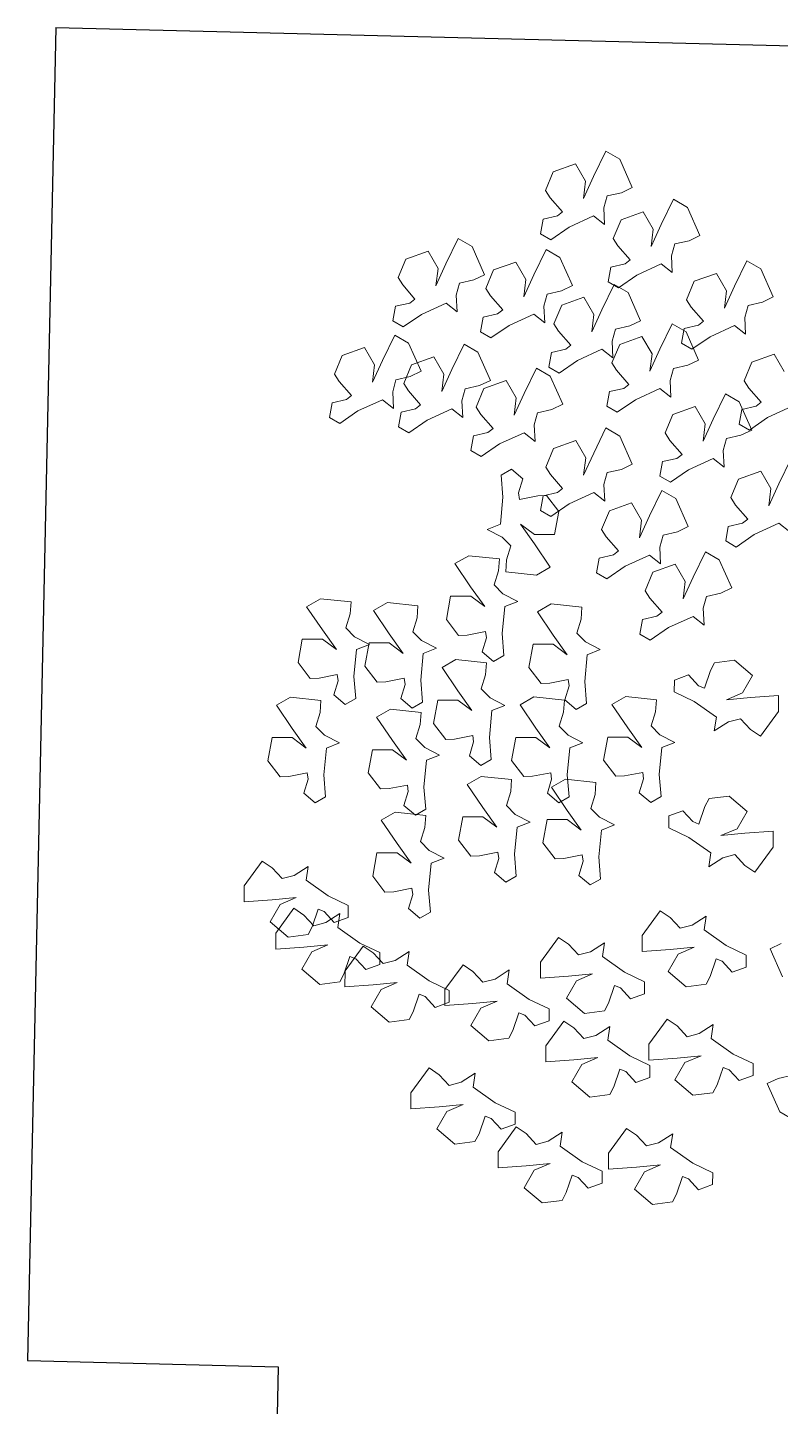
# Model space of a CAD drawing. Header units: millimetres. Extents: x -103 to 473, y 183 to 365.
# Drawn here: x -44.08 to -37.71, y 262.44 to 274.11 of the extents above; entities that cross this region are included whole.
import ezdxf

# ---------------------------------------------------------------- set-up
doc = ezdxf.new("R2010")
doc.units = ezdxf.units.MM
doc.header["$LTSCALE"] = 0.1
doc.layers.add('Exterior', color=6, linetype='Continuous', lineweight=5)
doc.layers.add('Redibujo iglesia', color=1, linetype='Continuous', lineweight=30)

# ---------------------------------------------------------------- blocks, each defined once
blk = doc.blocks.new('Arbol')
at = {"color": 0, "linetype": 'ByBlock'}
for p, q in [((-0.2896, 2.6278), (-0.3361, 2.5665)), ((-0.1883, 2.5385), (-0.2896, 2.6278)), ((-0.1323, 2.6284), (-0.1446, 2.5329)), ((-0.0192, 2.6345), (-0.1323, 2.6284)), ((0.0496, 2.5665), (-0.0192, 2.6345)), ((-0.3361, 2.5665), (-0.3391, 2.419)), ((-0.1032, 2.4598), (-0.1883, 2.5385)), ((-0.1446, 2.5329), (-0.1032, 2.4598)), ((0.0144, 2.4404), (0.0427, 2.5252)), ((0.0427, 2.5252), (0.0496, 2.5665)), ((0.6824, 2.5156), (0.6701, 2.4201)), ((0.7955, 2.5217), (0.6824, 2.5156)), ((0.8644, 2.4537), (0.7955, 2.5217)), ((0.4786, 2.4537), (0.4756, 2.3062)), ((0.5251, 2.515), (0.4786, 2.4537)), ((0.6265, 2.4257), (0.5251, 2.515)), ((0.8574, 2.4124), (0.8644, 2.4537)), ((-0.3391, 2.419), (-0.2815, 2.4158)), ((-0.2815, 2.4158), (-0.2121, 2.4278)), ((-0.2121, 2.4278), (-0.1754, 2.3809)), ((0.0443, 2.4321), (0.0144, 2.4404)), ((0.1138, 2.4441), (0.0443, 2.4321)), ((0.1527, 2.3841), (0.1138, 2.4441)), ((0.118, 2.3383), (0.1527, 2.3841)), ((0.7116, 2.347), (0.6265, 2.4257)), ((0.6701, 2.4201), (0.7116, 2.347)), ((0.8291, 2.3276), (0.8574, 2.4124)), ((-0.1754, 2.3809), (-0.1479, 2.3054)), ((-0.1479, 2.3054), (-0.1155, 2.3643)), ((-0.1155, 2.3643), (0.0141, 2.3601)), ((0.0141, 2.3601), (0.118, 2.3383)), ((0.8591, 2.3193), (0.8291, 2.3276)), ((0.9285, 2.3313), (0.8591, 2.3193)), ((0.9674, 2.2713), (0.9285, 2.3313)), ((-0.5002, 2.2897), (-0.5466, 2.2284)), ((-0.3988, 2.2004), (-0.5002, 2.2897)), ((-0.3429, 2.2903), (-0.3552, 2.1948)), ((-0.2298, 2.2964), (-0.3429, 2.2903)), ((-0.1609, 2.2284), (-0.2298, 2.2964)), ((0.1571, 2.3039), (0.1106, 2.2426)), ((0.2585, 2.2146), (0.1571, 2.3039)), ((0.3144, 2.3045), (0.3021, 2.209)), ((0.4275, 2.3106), (0.3144, 2.3045)), ((0.4964, 2.2426), (0.4275, 2.3106)), ((0.4756, 2.3062), (0.5333, 2.303)), ((0.5333, 2.303), (0.6027, 2.315)), ((0.6027, 2.315), (0.6393, 2.2681)), ((0.6393, 2.2681), (0.6668, 2.1927)), ((0.6668, 2.1927), (0.6993, 2.2515)), ((0.6993, 2.2515), (0.8289, 2.2473)), ((0.9327, 2.2255), (0.9674, 2.2713)), ((-0.5466, 2.2284), (-0.5497, 2.0809)), ((-0.3137, 2.1218), (-0.3988, 2.2004)), ((-0.3552, 2.1948), (-0.3137, 2.1218)), ((-0.1962, 2.1023), (-0.1679, 2.1871)), ((-0.1679, 2.1871), (-0.1609, 2.2284)), ((0.1106, 2.2426), (0.1076, 2.0952)), ((0.3436, 2.136), (0.2585, 2.2146)), ((0.3021, 2.209), (0.3436, 2.136)), ((0.4611, 2.1165), (0.4894, 2.2013)), ((0.4894, 2.2013), (0.4964, 2.2426)), ((0.8289, 2.2473), (0.9327, 2.2255)), ((0.9851, 2.2054), (0.9387, 2.144)), ((1.0865, 2.1161), (0.9851, 2.2054)), ((1.1425, 2.2059), (1.1301, 2.1104)), ((1.2556, 2.212), (1.1425, 2.2059)), ((1.3244, 2.144), (1.2556, 2.212)), ((0.5605, 2.1202), (0.4911, 2.1082)), ((0.5994, 2.0602), (0.5605, 2.1202)), ((0.9387, 2.144), (0.9356, 1.9966)), ((1.3174, 2.1027), (1.3244, 2.144)), ((-0.5497, 2.0809), (-0.492, 2.0777)), ((-0.492, 2.0777), (-0.4226, 2.0898)), ((-0.4226, 2.0898), (-0.386, 2.0428)), ((-0.1662, 2.094), (-0.1962, 2.1023)), ((-0.0968, 2.106), (-0.1662, 2.094)), ((-0.0579, 2.046), (-0.0968, 2.106)), ((0.1076, 2.0952), (0.1652, 2.092)), ((0.1652, 2.092), (0.2347, 2.104)), ((0.2347, 2.104), (0.2713, 2.057)), ((0.2713, 2.057), (0.2988, 1.9816)), ((0.4911, 2.1082), (0.4611, 2.1165)), ((0.5647, 2.0144), (0.5994, 2.0602)), ((1.1716, 2.0374), (1.0865, 2.1161)), ((1.1301, 2.1104), (1.1716, 2.0374)), ((1.2891, 2.0179), (1.3174, 2.1027)), ((-0.386, 2.0428), (-0.3585, 1.9674)), ((-0.3585, 1.9674), (-0.326, 2.0263)), ((-0.326, 2.0263), (-0.1964, 2.0221)), ((-0.1964, 2.0221), (-0.0926, 2.0002)), ((-0.0794, 2.0221), (-0.1259, 1.9608)), ((-0.0926, 2.0002), (-0.0579, 2.046)), ((0.022, 1.9328), (-0.0794, 2.0221)), ((0.0779, 2.0227), (0.0656, 1.9272)), ((0.191, 2.0288), (0.0779, 2.0227)), ((0.2599, 1.9608), (0.191, 2.0288)), ((0.2988, 1.9816), (0.3313, 2.0405)), ((0.3313, 2.0405), (0.4609, 2.0363)), ((0.4609, 2.0363), (0.5647, 2.0144)), ((0.6959, 2.0363), (0.6494, 1.975)), ((0.7972, 1.947), (0.6959, 2.0363)), ((0.8532, 2.0369), (0.8409, 1.9414)), ((0.9663, 2.043), (0.8532, 2.0369)), ((0.9356, 1.9966), (0.9933, 1.9934)), ((1.0351, 1.975), (0.9663, 2.043)), ((0.9933, 1.9934), (1.0627, 2.0054)), ((1.0627, 2.0054), (1.0993, 1.9585)), ((1.3191, 2.0097), (1.2891, 2.0179)), ((1.3885, 2.0217), (1.3191, 2.0097)), ((1.4275, 1.9617), (1.3885, 2.0217)), ((-0.1259, 1.9608), (-0.1289, 1.8133)), ((0.1071, 1.8542), (0.022, 1.9328)), ((0.0656, 1.9272), (0.1071, 1.8542)), ((0.2529, 1.9195), (0.2599, 1.9608)), ((0.6494, 1.975), (0.6464, 1.8276)), ((0.8823, 1.8684), (0.7972, 1.947)), ((0.8409, 1.9414), (0.8823, 1.8684)), ((0.9999, 1.8489), (1.0282, 1.9337)), ((1.0282, 1.9337), (1.0351, 1.975)), ((1.0993, 1.9585), (1.1268, 1.883)), ((1.1268, 1.883), (1.1593, 1.9419)), ((1.1593, 1.9419), (1.2889, 1.9377)), ((1.2889, 1.9377), (1.3927, 1.9159)), ((1.3927, 1.9159), (1.4275, 1.9617)), ((-0.7104, 1.8815), (-0.7569, 1.8202)), ((-0.6091, 1.7922), (-0.7104, 1.8815)), ((-0.5531, 1.8821), (-0.5654, 1.7866)), ((-0.44, 1.8882), (-0.5531, 1.8821)), ((-0.3712, 1.8202), (-0.44, 1.8882)), ((0.2246, 1.8347), (0.2529, 1.9195)), ((-0.7569, 1.8202), (-0.7599, 1.6727)), ((-0.5239, 1.7136), (-0.6091, 1.7922)), ((-0.3781, 1.7789), (-0.3712, 1.8202)), ((-0.1289, 1.8133), (-0.0713, 1.8101)), ((-0.0713, 1.8101), (-0.0018, 1.8221)), ((-0.0018, 1.8221), (0.0348, 1.7752)), ((0.2546, 1.8264), (0.2246, 1.8347)), ((0.324, 1.8384), (0.2546, 1.8264)), ((0.3629, 1.7784), (0.324, 1.8384)), ((0.4198, 1.7968), (0.3734, 1.7355)), ((0.5212, 1.7075), (0.4198, 1.7968)), ((0.5772, 1.7974), (0.5648, 1.7019)), ((0.6903, 1.8035), (0.5772, 1.7974)), ((0.6464, 1.8276), (0.704, 1.8244)), ((0.7591, 1.7355), (0.6903, 1.8035)), ((0.704, 1.8244), (0.7734, 1.8364)), ((0.7734, 1.8364), (0.8101, 1.7894)), ((0.8101, 1.7894), (0.8376, 1.714)), ((1.0298, 1.8406), (0.9999, 1.8489)), ((1.0993, 1.8526), (1.0298, 1.8406)), ((1.1382, 1.7926), (1.0993, 1.8526)), ((1.1035, 1.7468), (1.1382, 1.7926)), ((-0.5654, 1.7866), (-0.5239, 1.7136)), ((-0.4064, 1.6941), (-0.3781, 1.7789)), ((-0.2634, 1.7406), (-0.3099, 1.6793)), ((-0.162, 1.6513), (-0.2634, 1.7406)), ((-0.1061, 1.7412), (-0.1184, 1.6457)), ((0.007, 1.7473), (-0.1061, 1.7412)), ((0.0759, 1.6793), (0.007, 1.7473)), ((0.0348, 1.7752), (0.0623, 1.6998)), ((0.0623, 1.6998), (0.0948, 1.7587)), ((0.0948, 1.7587), (0.2244, 1.7545)), ((0.2244, 1.7545), (0.3282, 1.7326)), ((0.3282, 1.7326), (0.3629, 1.7784)), ((0.3734, 1.7355), (0.3704, 1.5881)), ((0.7521, 1.6942), (0.7591, 1.7355)), ((0.8376, 1.714), (0.87, 1.7729)), ((0.87, 1.7729), (0.9996, 1.7687)), ((0.9996, 1.7687), (1.1035, 1.7468)), ((-0.7599, 1.6727), (-0.7023, 1.6695)), ((-0.7023, 1.6695), (-0.6329, 1.6815)), ((-0.6329, 1.6815), (-0.5962, 1.6346)), ((-0.3765, 1.6858), (-0.4064, 1.6941)), ((-0.307, 1.6978), (-0.3765, 1.6858)), ((-0.3099, 1.6793), (-0.3129, 1.5318)), ((-0.2681, 1.6378), (-0.307, 1.6978)), ((0.0689, 1.638), (0.0759, 1.6793)), ((0.6063, 1.6289), (0.5212, 1.7075)), ((0.5648, 1.7019), (0.6063, 1.6289)), ((0.7239, 1.6094), (0.7521, 1.6942)), ((-0.5962, 1.6346), (-0.5687, 1.5592)), ((-0.5687, 1.5592), (-0.5363, 1.6181)), ((-0.5363, 1.6181), (-0.4067, 1.6139)), ((-0.4067, 1.6139), (-0.3028, 1.592)), ((-0.3028, 1.592), (-0.2681, 1.6378)), ((-0.0769, 1.5727), (-0.162, 1.6513)), ((-0.1184, 1.6457), (-0.0769, 1.5727)), ((0.0406, 1.5532), (0.0689, 1.638)), ((0.428, 1.5849), (0.4974, 1.5969)), ((0.4974, 1.5969), (0.5341, 1.5499)), ((0.7538, 1.6011), (0.7239, 1.6094)), ((0.8233, 1.6132), (0.7538, 1.6011)), ((0.8622, 1.5532), (0.8233, 1.6132)), ((-0.3129, 1.5318), (-0.2553, 1.5286)), ((-0.2553, 1.5286), (-0.1858, 1.5406)), ((-0.1858, 1.5406), (-0.1492, 1.4937)), ((0.0706, 1.5449), (0.0406, 1.5532)), ((0.14, 1.5569), (0.0706, 1.5449)), ((0.1789, 1.4969), (0.14, 1.5569)), ((0.3704, 1.5881), (0.428, 1.5849)), ((0.5341, 1.5499), (0.5615, 1.4745)), ((0.5615, 1.4745), (0.594, 1.5334)), ((0.594, 1.5334), (0.7236, 1.5292)), ((0.7236, 1.5292), (0.8274, 1.5073)), ((0.8274, 1.5073), (0.8622, 1.5532)), ((-0.1492, 1.4937), (-0.1217, 1.4183)), ((-0.1217, 1.4183), (-0.0892, 1.4772)), ((-0.0892, 1.4772), (0.0404, 1.4729)), ((0.0404, 1.4729), (0.1442, 1.4511)), ((0.1442, 1.4511), (0.1789, 1.4969)), ((-0.6581, 1.4173), (-0.6704, 1.3218)), ((-0.545, 1.4234), (-0.6581, 1.4173)), ((-0.4761, 1.3554), (-0.545, 1.4234)), ((0.2229, 1.4025), (0.1764, 1.3412)), ((0.3242, 1.3132), (0.2229, 1.4025)), ((0.3802, 1.4031), (0.3679, 1.3076)), ((0.4933, 1.4092), (0.3802, 1.4031)), ((0.5621, 1.3412), (0.4933, 1.4092)), ((0.7175, 1.3945), (0.685, 1.3308)), ((0.7746, 1.3874), (0.7175, 1.3945)), ((-0.4831, 1.3141), (-0.4761, 1.3554)), ((-0.3687, 1.3321), (-0.4151, 1.2708)), ((-0.2673, 1.2428), (-0.3687, 1.3321)), ((-0.2113, 1.3327), (-0.2237, 1.2372)), ((-0.0982, 1.3388), (-0.2113, 1.3327)), ((-0.0294, 1.2708), (-0.0982, 1.3388)), ((0.1764, 1.3412), (0.1734, 1.1938)), ((0.5552, 1.2999), (0.5621, 1.3412)), ((0.685, 1.3308), (0.7301, 1.2767)), ((0.8076, 1.2865), (0.7746, 1.3874)), ((-0.5114, 1.2293), (-0.4831, 1.3141)), ((-0.4151, 1.2708), (-0.4182, 1.1233)), ((-0.0364, 1.2295), (-0.0294, 1.2708)), ((0.4094, 1.2346), (0.3242, 1.3132)), ((0.3679, 1.3076), (0.4094, 1.2346)), ((0.5269, 1.2151), (0.5552, 1.2999)), ((0.7301, 1.2767), (0.738, 1.2466)), ((0.8687, 1.1722), (0.8076, 1.2865)), ((-0.4814, 1.2211), (-0.5114, 1.2293)), ((-0.412, 1.2331), (-0.4814, 1.2211)), ((-0.3731, 1.1731), (-0.412, 1.2331)), ((-0.1822, 1.1641), (-0.2673, 1.2428)), ((-0.2237, 1.2372), (-0.1822, 1.1641)), ((-0.0647, 1.1447), (-0.0364, 1.2295)), ((0.1734, 1.1938), (0.231, 1.1906)), ((0.231, 1.1906), (0.3004, 1.2026)), ((0.3004, 1.2026), (0.3371, 1.1556)), ((0.5568, 1.2068), (0.5269, 1.2151)), ((0.6263, 1.2188), (0.5568, 1.2068)), ((0.6111, 1.2141), (0.5867, 1.1205)), ((0.6504, 1.2287), (0.6111, 1.2141)), ((0.6652, 1.1588), (0.6263, 1.2188)), ((0.738, 1.2466), (0.6504, 1.2287)), ((-0.6413, 1.1533), (-0.5116, 1.1491)), ((-0.5116, 1.1491), (-0.4078, 1.1272)), ((-0.4078, 1.1272), (-0.3731, 1.1731)), ((-0.3605, 1.1201), (-0.2911, 1.1321)), ((-0.2911, 1.1321), (-0.2544, 1.0852)), ((-0.0347, 1.1364), (-0.0647, 1.1447)), ((0.0347, 1.1484), (-0.0347, 1.1364)), ((0.0737, 1.0884), (0.0347, 1.1484)), ((0.3371, 1.1556), (0.3646, 1.0802)), ((0.3646, 1.0802), (0.397, 1.1391)), ((0.397, 1.1391), (0.5266, 1.1349)), ((0.5266, 1.1349), (0.6305, 1.113)), ((0.6305, 1.113), (0.6652, 1.1588)), ((0.7374, 1.0627), (0.7799, 1.1351)), ((0.7799, 1.1351), (0.7543, 1.0221)), ((0.936, 1.1735), (0.8687, 1.1722)), ((0.8844, 1.112), (0.936, 1.1735)), ((1.8029, 1.1758), (1.6737, 1.1047)), ((1.8793, 1.1662), (1.8029, 1.1758)), ((1.8526, 1.0338), (1.8793, 1.1662)), ((-0.4182, 1.1233), (-0.3605, 1.1201)), ((-0.2544, 1.0852), (-0.227, 1.0097)), ((-0.227, 1.0097), (-0.1945, 1.0686)), ((-0.1945, 1.0686), (-0.0649, 1.0644)), ((-0.0649, 1.0644), (0.0389, 1.0426)), ((0.0389, 1.0426), (0.0737, 1.0884)), ((0.5867, 1.1205), (0.6485, 1.0256)), ((0.6485, 1.0256), (0.7374, 1.0627)), ((0.862, 1.0568), (0.8844, 1.112)), ((1.0669, 1.0914), (0.9377, 1.0203)), ((1.1432, 1.0819), (1.0669, 1.0914)), ((1.1166, 0.9494), (1.1432, 1.0819)), ((1.6737, 1.1047), (1.6998, 1.0532)), ((0.0913, 1.0224), (0.0449, 0.9611)), ((0.1927, 0.9331), (0.0913, 1.0224)), ((0.2487, 1.023), (0.2364, 0.9275)), ((0.3618, 1.0291), (0.2487, 1.023)), ((0.4306, 0.9611), (0.3618, 1.0291)), ((0.7543, 1.0221), (0.7277, 0.8896)), ((0.9072, 1.0027), (0.862, 1.0568)), ((0.9332, 0.9511), (0.9072, 1.0027)), ((0.9377, 1.0203), (0.9637, 0.9688)), ((1.5139, 1.0352), (1.3847, 0.9641)), ((1.5903, 1.0256), (1.5139, 1.0352)), ((1.5636, 0.8932), (1.5903, 1.0256)), ((1.6998, 1.0532), (1.7449, 0.9991)), ((1.7449, 0.9991), (1.7226, 0.9439)), ((1.8271, 0.9208), (1.8526, 1.0338)), ((1.8696, 0.9932), (1.8271, 0.9208)), ((1.9584, 1.0303), (1.8696, 0.9932)), ((2.0203, 0.9354), (1.9584, 1.0303)), ((-0.269, 0.9306), (-0.3821, 0.9244)), ((-0.2001, 0.8626), (-0.269, 0.9306)), ((0.0449, 0.9611), (0.0419, 0.8137)), ((0.2778, 0.8545), (0.1927, 0.9331)), ((0.2364, 0.9275), (0.2778, 0.8545)), ((0.4237, 0.9198), (0.4306, 0.9611)), ((0.804, 0.88), (0.9332, 0.9511)), ((0.9637, 0.9688), (1.0088, 0.9147)), ((1.091, 0.8364), (1.1166, 0.9494)), ((1.2224, 0.9459), (1.1335, 0.9088)), ((1.2842, 0.851), (1.2224, 0.9459)), ((1.3847, 0.9641), (1.4108, 0.9126)), ((1.7226, 0.9439), (1.671, 0.8823)), ((1.9958, 0.8418), (2.0203, 0.9354)), ((-0.438, 0.8346), (-0.5394, 0.9239)), ((-0.3821, 0.9244), (-0.3944, 0.8289)), ((-0.2071, 0.8213), (-0.2001, 0.8626)), ((0.3954, 0.835), (0.4237, 0.9198)), ((0.7277, 0.8896), (0.804, 0.88)), ((1.0088, 0.9147), (0.9865, 0.8595)), ((1.1335, 0.9088), (1.091, 0.8364)), ((1.4108, 0.9126), (1.4559, 0.8585)), ((1.5381, 0.7801), (1.5636, 0.8932)), ((1.6694, 0.8897), (1.5806, 0.8526)), ((1.7313, 0.7948), (1.6694, 0.8897)), ((1.671, 0.8823), (1.7382, 0.8837)), ((1.7382, 0.8837), (1.7994, 0.7693)), ((-0.3529, 0.7559), (-0.438, 0.8346)), ((-0.3944, 0.8289), (-0.3529, 0.7559)), ((-0.2354, 0.7364), (-0.2071, 0.8213)), ((0.0419, 0.8137), (0.0995, 0.8105)), ((0.0995, 0.8105), (0.1689, 0.8225)), ((0.1689, 0.8225), (0.2056, 0.7756)), ((0.4253, 0.8267), (0.3954, 0.835)), ((0.4948, 0.8388), (0.4253, 0.8267)), ((0.5337, 0.7788), (0.4948, 0.8388)), ((0.9865, 0.8595), (0.9349, 0.798)), ((0.9349, 0.798), (1.0022, 0.7993)), ((1.0022, 0.7993), (1.0633, 0.685)), ((1.2598, 0.7574), (1.2842, 0.851)), ((1.4336, 0.8033), (1.382, 0.7417)), ((1.4559, 0.8585), (1.4336, 0.8033)), ((1.5806, 0.8526), (1.5381, 0.7801)), ((1.7068, 0.7012), (1.7313, 0.7948)), ((1.869, 0.8092), (1.9565, 0.8271)), ((1.8768, 0.7791), (1.869, 0.8092)), ((1.9565, 0.8271), (1.9958, 0.8418)), ((2.1184, 0.7957), (1.9892, 0.7246)), ((2.1948, 0.7861), (2.1184, 0.7957)), ((-0.2054, 0.7282), (-0.2354, 0.7364)), ((-0.136, 0.7402), (-0.2054, 0.7282)), ((-0.0971, 0.6802), (-0.136, 0.7402)), ((0.2056, 0.7756), (0.233, 0.7001)), ((0.233, 0.7001), (0.2655, 0.759)), ((0.2655, 0.759), (0.3951, 0.7548)), ((0.3951, 0.7548), (0.4989, 0.7329)), ((0.4989, 0.7329), (0.5337, 0.7788)), ((1.1329, 0.7249), (1.2205, 0.7428)), ((1.2205, 0.7428), (1.2598, 0.7574)), ((1.382, 0.7417), (1.4492, 0.7431)), ((1.4492, 0.7431), (1.5104, 0.6287)), ((1.7994, 0.7693), (1.8323, 0.6685)), ((1.9219, 0.725), (1.8768, 0.7791)), ((2.1681, 0.6537), (2.1948, 0.7861)), ((-0.1318, 0.6344), (-0.0971, 0.6802)), ((0.0126, 0.6705), (-0.0339, 0.6092)), ((0.114, 0.5812), (0.0126, 0.6705)), ((0.1699, 0.6711), (0.1576, 0.5756)), ((0.283, 0.6772), (0.1699, 0.6711)), ((0.3519, 0.6092), (0.283, 0.6772)), ((0.7909, 0.7253), (0.6617, 0.6542)), ((0.8672, 0.7157), (0.7909, 0.7253)), ((0.8406, 0.5832), (0.8672, 0.7157)), ((1.0633, 0.685), (1.0963, 0.5841)), ((1.1407, 0.6948), (1.1329, 0.7249)), ((1.1859, 0.6407), (1.1407, 0.6948)), ((1.58, 0.6686), (1.6676, 0.6865)), ((1.5878, 0.6385), (1.58, 0.6686)), ((1.6676, 0.6865), (1.7068, 0.7012)), ((1.8323, 0.6685), (1.8894, 0.6613)), ((1.8894, 0.6613), (1.9219, 0.725)), ((1.9892, 0.7246), (2.0153, 0.6731)), ((2.0153, 0.6731), (2.0604, 0.619)), ((-0.3977, 0.6015), (-0.3652, 0.6604)), ((-0.3652, 0.6604), (-0.2356, 0.6562)), ((-0.2356, 0.6562), (-0.1318, 0.6344)), ((-0.0339, 0.6092), (-0.0369, 0.4617)), ((0.3449, 0.5679), (0.3519, 0.6092)), ((0.6617, 0.6542), (0.6877, 0.6026)), ((0.6877, 0.6026), (0.7328, 0.5485)), ((1.1534, 0.577), (1.1859, 0.6407)), ((1.3167, 0.6548), (1.1874, 0.5837)), ((1.393, 0.6452), (1.3167, 0.6548)), ((1.3664, 0.5128), (1.393, 0.6452)), ((1.5104, 0.6287), (1.5434, 0.5279)), ((1.6329, 0.5844), (1.5878, 0.6385)), ((2.0604, 0.619), (2.0381, 0.5638)), ((2.1426, 0.5407), (2.1681, 0.6537)), ((2.1851, 0.6131), (2.1426, 0.5407)), ((2.2739, 0.6502), (2.1851, 0.6131)), ((2.3358, 0.5553), (2.2739, 0.6502)), ((0.1991, 0.5025), (0.114, 0.5812)), ((0.1576, 0.5756), (0.1991, 0.5025)), ((0.3166, 0.4831), (0.3449, 0.5679)), ((0.7328, 0.5485), (0.7105, 0.4933)), ((0.815, 0.4702), (0.8406, 0.5832)), ((0.8575, 0.5426), (0.815, 0.4702)), ((0.9464, 0.5797), (0.8575, 0.5426)), ((1.0082, 0.4848), (0.9464, 0.5797)), ((1.0963, 0.5841), (1.1534, 0.577)), ((1.1874, 0.5837), (1.2135, 0.5322)), ((1.2135, 0.5322), (1.2586, 0.4781)), ((1.6979, 0.5562), (1.5687, 0.4851)), ((1.6004, 0.5207), (1.6329, 0.5844)), ((1.7743, 0.5466), (1.6979, 0.5562)), ((1.7476, 0.4142), (1.7743, 0.5466)), ((2.0381, 0.5638), (1.9865, 0.5023)), ((2.3113, 0.4617), (2.3358, 0.5553)), ((0.0207, 0.4585), (0.0902, 0.4705)), ((0.0902, 0.4705), (0.1268, 0.4236)), ((0.3466, 0.4748), (0.3166, 0.4831)), ((0.416, 0.4868), (0.3466, 0.4748)), ((0.4549, 0.4268), (0.416, 0.4868)), ((0.7105, 0.4933), (0.6589, 0.4318)), ((0.9838, 0.3912), (1.0082, 0.4848)), ((1.2586, 0.4781), (1.2363, 0.4229)), ((1.3408, 0.3998), (1.3664, 0.5128)), ((1.3833, 0.4722), (1.3408, 0.3998)), ((1.4722, 0.5093), (1.3833, 0.4722)), ((1.534, 0.4144), (1.4722, 0.5093)), ((1.5434, 0.5279), (1.6004, 0.5207)), ((1.5687, 0.4851), (1.5948, 0.4336)), ((1.9865, 0.5023), (2.0537, 0.5036)), ((2.0537, 0.5036), (2.1149, 0.3892)), ((-0.0369, 0.4617), (0.0207, 0.4585)), ((0.1268, 0.4236), (0.1543, 0.3481)), ((0.1543, 0.3481), (0.1868, 0.407)), ((0.1868, 0.407), (0.3164, 0.4028)), ((0.3164, 0.4028), (0.4202, 0.381)), ((0.4202, 0.381), (0.4549, 0.4268)), ((0.6589, 0.4318), (0.7262, 0.4331)), ((0.7262, 0.4331), (0.7873, 0.3188)), ((1.2363, 0.4229), (1.1847, 0.3613)), ((1.5095, 0.3208), (1.534, 0.4144)), ((1.5948, 0.4336), (1.6399, 0.3795)), ((1.7221, 0.3012), (1.7476, 0.4142)), ((1.8534, 0.4107), (1.7646, 0.3736)), ((1.9153, 0.3158), (1.8534, 0.4107)), ((2.1845, 0.4291), (2.2721, 0.447)), ((2.1923, 0.3991), (2.1845, 0.4291)), ((2.2374, 0.3449), (2.1923, 0.3991)), ((2.2721, 0.447), (2.3113, 0.4617)), ((0.8569, 0.3587), (0.9445, 0.3766)), ((0.8647, 0.3286), (0.8569, 0.3587)), ((1.0407, 0.3452), (0.9114, 0.2741)), ((0.9445, 0.3766), (0.9838, 0.3912)), ((1.117, 0.3356), (1.0407, 0.3452)), ((1.0903, 0.2031), (1.117, 0.3356)), ((1.1847, 0.3613), (1.2519, 0.3627)), ((1.2519, 0.3627), (1.3131, 0.2483)), ((1.6399, 0.3795), (1.6176, 0.3243)), ((1.7646, 0.3736), (1.7221, 0.3012)), ((2.1149, 0.3892), (2.1479, 0.2884)), ((2.2049, 0.2812), (2.2374, 0.3449)), ((0.7873, 0.3188), (0.8203, 0.2179)), ((0.9099, 0.2745), (0.8647, 0.3286)), ((0.8774, 0.2108), (0.9099, 0.2745)), ((0.9114, 0.2741), (0.9375, 0.2226)), ((1.3827, 0.2882), (1.4703, 0.3061)), ((1.3905, 0.2581), (1.3827, 0.2882)), ((1.4703, 0.3061), (1.5095, 0.3208)), ((1.6176, 0.3243), (1.566, 0.2628)), ((1.8908, 0.2222), (1.9153, 0.3158)), ((2.1479, 0.2884), (2.2049, 0.2812)), ((0.8203, 0.2179), (0.8774, 0.2108)), ((0.9375, 0.2226), (0.9826, 0.1684)), ((1.0648, 0.0901), (1.0903, 0.2031)), ((1.1962, 0.1996), (1.1073, 0.1626)), ((1.258, 0.1047), (1.1962, 0.1996)), ((1.3131, 0.2483), (1.3461, 0.1475)), ((1.4356, 0.204), (1.3905, 0.2581)), ((1.4031, 0.1403), (1.4356, 0.204)), ((1.566, 0.2628), (1.6332, 0.2641)), ((1.6332, 0.2641), (1.6944, 0.1497)), ((1.764, 0.1897), (1.8516, 0.2076)), ((1.8516, 0.2076), (1.8908, 0.2222)), ((0.0851, 0.1361), (0.0338, 0.0351)), ((0.1784, 0.1617), (0.0851, 0.1361)), ((0.2107, 0.135), (0.1784, 0.1617)), ((0.27, 0.0681), (0.2107, 0.135)), ((0.3164, 0.156), (0.2921, 0.0899)), ((0.3879, 0.1598), (0.3164, 0.156)), ((0.4102, 0.1068), (0.3879, 0.1598)), ((0.6331, 0.1761), (0.5039, 0.105)), ((0.7095, 0.1666), (0.6331, 0.1761)), ((0.6828, 0.0341), (0.7095, 0.1666)), ((0.9826, 0.1684), (0.9603, 0.1132)), ((1.1073, 0.1626), (1.0648, 0.0901)), ((1.3461, 0.1475), (1.4031, 0.1403)), ((1.6944, 0.1497), (1.7274, 0.0489)), ((1.7718, 0.1596), (1.764, 0.1897)), ((1.8169, 0.1054), (1.7718, 0.1596)), ((0.2921, 0.0899), (0.27, 0.0681)), ((0.3393, 0.0278), (0.4102, 0.1068)), ((0.5039, 0.105), (0.53, 0.0535)), ((0.9603, 0.1132), (0.9087, 0.0517)), ((1.2335, 0.0111), (1.258, 0.1047)), ((1.4219, 0.0915), (1.2927, 0.0204)), ((1.4983, 0.0819), (1.4219, 0.0915)), ((1.4716, -0.0506), (1.4983, 0.0819)), ((1.8687, 0.0915), (1.7395, 0.0204)), ((1.7844, 0.0417), (1.8169, 0.1054)), ((1.945, 0.0819), (1.8687, 0.0915)), ((1.9184, -0.0506), (1.945, 0.0819)), ((2.5158, 0.0737), (2.4915, 0.0075)), ((2.5474, 0.122), (2.5158, 0.0737)), ((2.6736, 0.0456), (2.5474, 0.122)), ((0.0338, 0.0351), (0.1104, -0.0234)), ((0.2709, -0.0824), (0.3393, 0.0278)), ((0.53, 0.0535), (0.5751, -0.0006)), ((0.6573, -0.0789), (0.6828, 0.0341)), ((0.7886, 0.0306), (0.6998, -0.0065)), ((0.8505, -0.0643), (0.7886, 0.0306)), ((0.9087, 0.0517), (0.9759, 0.053)), ((0.9759, 0.053), (1.0371, -0.0613)), ((1.1943, -0.0035), (1.2335, 0.0111)), ((1.2927, 0.0204), (1.3188, -0.0311)), ((1.7274, 0.0489), (1.7844, 0.0417)), ((1.7395, 0.0204), (1.7655, -0.0311)), ((2.4325, -0.0007), (2.3535, 0.0132)), ((2.3535, 0.0132), (2.3882, -0.0444)), ((2.4915, 0.0075), (2.4325, -0.0007)), ((2.7034, -0.0253), (2.6736, 0.0456)), ((0.0837, -0.0583), (-0.0443, -0.1015)), ((0.1943, -0.0239), (0.0837, -0.0583)), ((0.1104, -0.0234), (0.1943, -0.0239)), ((0.5528, -0.0558), (0.5012, -0.1173)), ((0.5751, -0.0006), (0.5528, -0.0558)), ((0.6998, -0.0065), (0.6573, -0.0789)), ((0.826, -0.1579), (0.8505, -0.0643)), ((1.0371, -0.0613), (1.0701, -0.1622)), ((1.1067, -0.0214), (1.1943, -0.0035)), ((1.1145, -0.0515), (1.1067, -0.0214)), ((1.1596, -0.1056), (1.1145, -0.0515)), ((1.3188, -0.0311), (1.3639, -0.0853)), ((1.4461, -0.1636), (1.4716, -0.0506)), ((1.5774, -0.0541), (1.4886, -0.0911)), ((1.6393, -0.149), (1.5774, -0.0541)), ((1.7655, -0.0311), (1.8106, -0.0853)), ((1.8928, -0.1636), (1.9184, -0.0506)), ((2.0242, -0.0541), (1.9353, -0.0911)), ((2.086, -0.149), (2.0242, -0.0541)), ((2.3882, -0.0444), (2.3198, -0.1545)), ((2.5754, -0.0684), (2.7034, -0.0253)), ((-0.0443, -0.1015), (-0.0145, -0.1724)), ((0.1676, -0.1343), (0.2266, -0.126)), ((0.2266, -0.126), (0.3057, -0.1399)), ((0.3057, -0.1399), (0.2709, -0.0824)), ((0.5012, -0.1173), (0.5684, -0.116)), ((0.5684, -0.116), (0.6296, -0.2304)), ((1.0539, -0.0773), (0.9247, -0.1484)), ((1.1303, -0.0868), (1.0539, -0.0773)), ((1.1036, -0.2193), (1.1303, -0.0868)), ((1.1271, -0.1693), (1.1596, -0.1056)), ((1.3639, -0.0853), (1.3416, -0.1405)), ((1.4886, -0.0911), (1.4461, -0.1636)), ((1.8106, -0.0853), (1.7883, -0.1405)), ((1.9353, -0.0911), (1.8928, -0.1636)), ((2.4648, -0.1028), (2.5754, -0.0684)), ((2.5487, -0.1034), (2.4648, -0.1028)), ((2.6253, -0.1618), (2.5487, -0.1034)), ((-0.0145, -0.1724), (0.1117, -0.2487)), ((0.1433, -0.2004), (0.1676, -0.1343)), ((0.6992, -0.1904), (0.7867, -0.1725)), ((0.707, -0.2205), (0.6992, -0.1904)), ((0.7867, -0.1725), (0.826, -0.1579)), ((0.9247, -0.1484), (0.9508, -0.1999)), ((1.0701, -0.1622), (1.1271, -0.1693)), ((1.3416, -0.1405), (1.29, -0.202)), ((1.6148, -0.2426), (1.6393, -0.149)), ((1.7883, -0.1405), (1.7367, -0.202)), ((2.0616, -0.2426), (2.086, -0.149)), ((2.3198, -0.1545), (2.2489, -0.2335)), ((2.367, -0.2167), (2.3891, -0.1948)), ((2.3891, -0.1948), (2.4484, -0.2617)), ((2.4633, -0.1939), (2.439, -0.2601)), ((2.4949, -0.1456), (2.4633, -0.1939)), ((2.6211, -0.222), (2.4949, -0.1456)), ((2.574, -0.2628), (2.6253, -0.1618)), ((0.1117, -0.2487), (0.1433, -0.2004)), ((0.6296, -0.2304), (0.6626, -0.3312)), ((0.7521, -0.2746), (0.707, -0.2205)), ((0.9508, -0.1999), (0.9959, -0.254)), ((0.9959, -0.254), (0.9736, -0.3092)), ((1.0781, -0.3323), (1.1036, -0.2193)), ((1.1206, -0.2599), (1.0781, -0.3323)), ((1.2094, -0.2228), (1.1206, -0.2599)), ((1.2713, -0.3177), (1.2094, -0.2228)), ((1.29, -0.202), (1.3572, -0.2007)), ((1.3572, -0.2007), (1.4184, -0.315)), ((1.488, -0.2751), (1.5756, -0.2572)), ((1.5756, -0.2572), (1.6148, -0.2426)), ((1.7367, -0.202), (1.8039, -0.2007)), ((1.8039, -0.2007), (1.8651, -0.315)), ((1.9347, -0.2751), (2.0223, -0.2572)), ((2.0223, -0.2572), (2.0616, -0.2426)), ((2.2489, -0.2335), (2.2713, -0.2865)), ((2.38, -0.2683), (2.301, -0.2544)), ((2.301, -0.2544), (2.3357, -0.312)), ((2.3427, -0.2828), (2.367, -0.2167)), ((2.439, -0.2601), (2.38, -0.2683)), ((2.4484, -0.2617), (2.4807, -0.2884)), ((2.4807, -0.2884), (2.574, -0.2628)), ((2.651, -0.2929), (2.6211, -0.222)), ((0.7196, -0.3383), (0.7521, -0.2746)), ((0.9736, -0.3092), (0.922, -0.3707)), ((1.2468, -0.4113), (1.2713, -0.3177)), ((1.4184, -0.315), (1.4514, -0.4159)), ((1.4958, -0.3052), (1.488, -0.2751)), ((1.5409, -0.3593), (1.4958, -0.3052)), ((1.8651, -0.315), (1.8981, -0.4159)), ((1.9425, -0.3052), (1.9347, -0.2751)), ((1.9876, -0.3593), (1.9425, -0.3052)), ((2.3357, -0.312), (2.2673, -0.4221)), ((2.2713, -0.2865), (2.3427, -0.2828)), ((2.5229, -0.336), (2.651, -0.2929)), ((0.6626, -0.3312), (0.7196, -0.3383)), ((0.922, -0.3707), (0.9892, -0.3694)), ((0.9892, -0.3694), (1.0504, -0.4837)), ((1.5084, -0.423), (1.5409, -0.3593)), ((1.9551, -0.423), (1.9876, -0.3593)), ((2.4123, -0.3704), (2.5229, -0.336)), ((2.4963, -0.371), (2.4123, -0.3704)), ((2.5728, -0.4294), (2.4963, -0.371)), ((0.3611, -0.4554), (0.3098, -0.5564)), ((0.4544, -0.4298), (0.3611, -0.4554)), ((0.4867, -0.4565), (0.4544, -0.4298)), ((0.546, -0.5234), (0.4867, -0.4565)), ((0.5924, -0.4354), (0.5681, -0.5015)), ((0.6639, -0.4317), (0.5924, -0.4354)), ((0.6862, -0.4847), (0.6639, -0.4317)), ((1.12, -0.4438), (1.2075, -0.4259)), ((1.1278, -0.4739), (1.12, -0.4438)), ((1.2075, -0.4259), (1.2468, -0.4113)), ((1.4514, -0.4159), (1.5084, -0.423)), ((1.8981, -0.4159), (1.9551, -0.423)), ((2.2673, -0.4221), (2.1964, -0.5011)), ((2.2584, -0.4414), (2.2268, -0.4897)), ((2.3846, -0.5177), (2.2584, -0.4414)), ((2.3145, -0.4843), (2.3366, -0.4624)), ((2.3366, -0.4624), (2.3959, -0.5294)), ((2.5215, -0.5304), (2.5728, -0.4294)), ((0.5681, -0.5015), (0.546, -0.5234)), ((0.6154, -0.5637), (0.6862, -0.4847)), ((1.0504, -0.4837), (1.0833, -0.5846)), ((1.1729, -0.528), (1.1278, -0.4739)), ((1.1404, -0.5917), (1.1729, -0.528)), ((2.1964, -0.5011), (2.2188, -0.5541)), ((2.2268, -0.4897), (2.2025, -0.5558)), ((2.2902, -0.5504), (2.3145, -0.4843)), ((2.4145, -0.5886), (2.3846, -0.5177)), ((2.3959, -0.5294), (2.4282, -0.556)), ((0.3098, -0.5564), (0.3864, -0.6148)), ((0.5469, -0.6738), (0.6154, -0.5637)), ((1.0833, -0.5846), (1.1404, -0.5917)), ((2.1435, -0.5641), (2.0645, -0.5502)), ((2.0645, -0.5502), (2.0992, -0.6077)), ((2.2025, -0.5558), (2.1435, -0.5641)), ((2.2188, -0.5541), (2.2902, -0.5504)), ((2.2864, -0.6318), (2.4145, -0.5886)), ((2.4282, -0.556), (2.5215, -0.5304)), ((0.3597, -0.6498), (0.2317, -0.6929)), ((0.4704, -0.6154), (0.3597, -0.6498)), ((0.3864, -0.6148), (0.4704, -0.6154)), ((2.0992, -0.6077), (2.0308, -0.7179)), ((2.1758, -0.6661), (2.2864, -0.6318)), ((0.2317, -0.6929), (0.2615, -0.7638)), ((0.4193, -0.7919), (0.4436, -0.7257)), ((0.4436, -0.7257), (0.5026, -0.7175)), ((0.5026, -0.7175), (0.5817, -0.7314)), ((0.5817, -0.7314), (0.5469, -0.6738)), ((1.8509, -0.709), (1.8193, -0.7573)), ((1.9771, -0.7853), (1.8509, -0.709)), ((2.0308, -0.7179), (1.96, -0.7968)), ((2.2598, -0.6667), (2.1758, -0.6661)), ((2.3363, -0.7251), (2.2598, -0.6667)), ((2.285, -0.8261), (2.3363, -0.7251)), ((0.2615, -0.7638), (0.3877, -0.8402)), ((0.3877, -0.8402), (0.4193, -0.7919)), ((1.3779, -0.7652), (1.3463, -0.8135)), ((1.5041, -0.8416), (1.3779, -0.7652)), ((1.8193, -0.7573), (1.795, -0.8234)), ((2.0069, -0.8562), (1.9771, -0.7853)), ((2.0537, -0.8461), (2.078, -0.78)), ((2.078, -0.78), (2.1002, -0.7582)), ((2.1002, -0.7582), (2.1594, -0.8251)), ((0.8784, -0.8357), (0.8468, -0.884)), ((1.0046, -0.912), (0.8784, -0.8357)), ((1.3463, -0.8135), (1.322, -0.8796)), ((1.5339, -0.9125), (1.5041, -0.8416)), ((1.736, -0.8317), (1.6569, -0.8178)), ((1.6569, -0.8178), (1.6917, -0.8753)), ((1.795, -0.8234), (1.736, -0.8317)), ((1.8789, -0.8994), (2.0069, -0.8562)), ((1.96, -0.7968), (1.9823, -0.8498)), ((1.9823, -0.8498), (2.0537, -0.8461)), ((2.1594, -0.8251), (2.1917, -0.8518)), ((2.1917, -0.8518), (2.285, -0.8261)), ((0.8468, -0.884), (0.8225, -0.9501)), ((1.0344, -0.9829), (1.0046, -0.912)), ((1.263, -0.8879), (1.184, -0.874)), ((1.184, -0.874), (1.2187, -0.9316)), ((1.322, -0.8796), (1.263, -0.8879)), ((1.4059, -0.9556), (1.5339, -0.9125)), ((1.6917, -0.8753), (1.6233, -0.9855)), ((1.7683, -0.9337), (1.8789, -0.8994)), ((0.7635, -0.9584), (0.6844, -0.9445)), ((0.6844, -0.9445), (0.7192, -1.002)), ((0.8225, -0.9501), (0.7635, -0.9584)), ((0.9064, -1.0261), (1.0344, -0.9829)), ((1.2187, -0.9316), (1.1503, -1.0417)), ((1.2953, -0.99), (1.4059, -0.9556)), ((1.3792, -0.9906), (1.2953, -0.99)), ((1.4558, -1.049), (1.3792, -0.9906)), ((1.6233, -0.9855), (1.5524, -1.0645)), ((1.8522, -0.9343), (1.7683, -0.9337)), ((1.9288, -0.9928), (1.8522, -0.9343)), ((1.8775, -1.0938), (1.9288, -0.9928)), ((0.7192, -1.002), (0.6507, -1.1122)), ((0.7957, -1.0604), (0.9064, -1.0261)), ((1.1503, -1.0417), (1.0794, -1.1207)), ((1.4045, -1.15), (1.4558, -1.049)), ((1.6462, -1.1137), (1.6705, -1.0476)), ((1.6705, -1.0476), (1.6926, -1.0258)), ((1.6926, -1.0258), (1.7519, -1.0927)), ((0.6507, -1.1122), (0.5799, -1.1912)), ((0.8797, -1.061), (0.7957, -1.0604)), ((0.9563, -1.1195), (0.8797, -1.061)), ((0.905, -1.2204), (0.9563, -1.1195)), ((1.0794, -1.1207), (1.1018, -1.1737)), ((1.1732, -1.17), (1.1975, -1.1038)), ((1.1975, -1.1038), (1.2196, -1.082)), ((1.2196, -1.082), (1.2789, -1.1489)), ((1.5524, -1.0645), (1.5747, -1.1174)), ((1.5747, -1.1174), (1.6462, -1.1137)), ((1.7519, -1.0927), (1.7842, -1.1194)), ((1.7842, -1.1194), (1.8775, -1.0938)), ((2.1927, -1.1033), (2.1611, -1.1516)), ((2.3188, -1.1796), (2.1927, -1.1033)), ((0.5799, -1.1912), (0.6022, -1.2441)), ((0.6736, -1.2404), (0.698, -1.1743)), ((0.698, -1.1743), (0.7201, -1.1525)), ((0.7201, -1.1525), (0.7794, -1.2194)), ((1.1018, -1.1737), (1.1732, -1.17)), ((1.2789, -1.1489), (1.3112, -1.1756)), ((1.3112, -1.1756), (1.4045, -1.15)), ((1.5091, -1.1456), (1.4775, -1.1939)), ((1.6353, -1.222), (1.5091, -1.1456)), ((2.1611, -1.1516), (2.1368, -1.2177)), ((2.3487, -1.2505), (2.3188, -1.1796)), ((0.4623, -1.208), (0.4046, -1.2048)), ((0.4592, -1.3555), (0.4623, -1.208)), ((0.6022, -1.2441), (0.6736, -1.2404)), ((0.7794, -1.2194), (0.8117, -1.2461)), ((0.8117, -1.2461), (0.905, -1.2204)), ((1.3943, -1.2683), (1.3152, -1.2544)), ((1.3152, -1.2544), (1.3499, -1.312)), ((1.4775, -1.1939), (1.4532, -1.26)), ((1.6652, -1.2929), (1.6353, -1.222)), ((2.0778, -1.226), (1.9987, -1.2121)), ((1.9987, -1.2121), (2.0335, -1.2696)), ((2.1368, -1.2177), (2.0778, -1.226)), ((2.2207, -1.2937), (2.3487, -1.2505)), ((1.3499, -1.312), (1.2815, -1.4221)), ((1.4532, -1.26), (1.3943, -1.2683)), ((1.5372, -1.336), (1.6652, -1.2929)), ((2.0335, -1.2696), (1.965, -1.3798)), ((2.11, -1.3281), (2.2207, -1.2937)), ((1.0175, -1.3769), (0.9932, -1.443)), ((1.0491, -1.3285), (1.0175, -1.3769)), ((1.1753, -1.4049), (1.0491, -1.3285)), ((1.4265, -1.3704), (1.5372, -1.336)), ((1.5105, -1.371), (1.4265, -1.3704)), ((1.587, -1.4294), (1.5105, -1.371)), ((1.965, -1.3798), (1.8942, -1.4588)), ((2.194, -1.3286), (2.11, -1.3281)), ((2.2705, -1.3871), (2.194, -1.3286)), ((2.2193, -1.4881), (2.2705, -1.3871)), ((0.9342, -1.4513), (0.8552, -1.4373)), ((0.8552, -1.4373), (0.8899, -1.4949)), ((0.9932, -1.443), (0.9342, -1.4513)), ((1.2052, -1.4758), (1.1753, -1.4049)), ((1.2815, -1.4221), (1.2107, -1.5011)), ((1.5358, -1.5304), (1.587, -1.4294)), ((1.9879, -1.508), (2.0122, -1.4419)), ((2.0122, -1.4419), (2.0344, -1.4201)), ((2.0344, -1.4201), (2.0937, -1.487)), ((0.8899, -1.4949), (0.8215, -1.605)), ((0.9665, -1.5533), (1.0771, -1.5189)), ((1.0771, -1.5189), (1.2052, -1.4758)), ((1.2107, -1.5011), (1.233, -1.5541)), ((1.3044, -1.5504), (1.3287, -1.4842)), ((1.3287, -1.4842), (1.3509, -1.4624)), ((1.3509, -1.4624), (1.4102, -1.5293)), ((1.8942, -1.4588), (1.9165, -1.5117)), ((1.9165, -1.5117), (1.9879, -1.508)), ((2.0937, -1.487), (2.126, -1.5137)), ((2.126, -1.5137), (2.2193, -1.4881)), ((1.0505, -1.5539), (0.9665, -1.5533)), ((1.127, -1.6123), (1.0505, -1.5539)), ((1.233, -1.5541), (1.3044, -1.5504)), ((1.4102, -1.5293), (1.4424, -1.556)), ((1.4424, -1.556), (1.5358, -1.5304)), ((1.8851, -1.574), (1.8607, -1.6401)), ((1.9166, -1.5257), (1.8851, -1.574)), ((2.0428, -1.602), (1.9166, -1.5257)), ((0.8215, -1.605), (0.7506, -1.684)), ((0.8687, -1.6672), (0.8908, -1.6454)), ((0.8908, -1.6454), (0.9501, -1.7123)), ((1.0757, -1.7133), (1.127, -1.6123)), ((1.8018, -1.6484), (1.7227, -1.6345)), ((1.7227, -1.6345), (1.7575, -1.692)), ((1.8607, -1.6401), (1.8018, -1.6484)), ((2.0727, -1.6729), (2.0428, -1.602)), ((0.7506, -1.684), (0.773, -1.737)), ((0.8444, -1.7333), (0.8687, -1.6672)), ((0.9501, -1.7123), (0.9824, -1.739)), ((0.9824, -1.739), (1.0757, -1.7133)), ((1.7575, -1.692), (1.689, -1.8022)), ((1.834, -1.7505), (1.9447, -1.7161)), ((1.9447, -1.7161), (2.0727, -1.6729)), ((0.773, -1.737), (0.8444, -1.7333)), ((1.3988, -1.7854), (1.3745, -1.8515)), ((1.4304, -1.7371), (1.3988, -1.7854)), ((1.5566, -1.8134), (1.4304, -1.7371)), ((1.918, -1.7511), (1.834, -1.7505)), ((1.9945, -1.8095), (1.918, -1.7511)), ((0.6674, -1.7963), (0.5979, -1.8083)), ((0.725, -1.7995), (0.6674, -1.7963)), ((0.722, -1.9469), (0.725, -1.7995)), ((1.3155, -1.8598), (1.2364, -1.8459)), ((1.2364, -1.8459), (1.2712, -1.9034)), ((1.3745, -1.8515), (1.3155, -1.8598)), ((1.5864, -1.8843), (1.5566, -1.8134)), ((1.689, -1.8022), (1.6182, -1.8812)), ((1.7362, -1.8643), (1.7584, -1.8425)), ((1.7584, -1.8425), (1.8177, -1.9094)), ((1.9433, -1.9105), (1.9945, -1.8095)), ((1.2712, -1.9034), (1.2028, -2.0136)), ((1.4584, -1.9275), (1.5864, -1.8843)), ((1.6182, -1.8812), (1.6405, -1.9342)), ((1.7119, -1.9305), (1.7362, -1.8643)), ((1.8177, -1.9094), (1.85, -1.9361)), ((1.85, -1.9361), (1.9433, -1.9105)), ((0.6755, -2.0082), (0.722, -1.9469)), ((1.3478, -1.9618), (1.4584, -1.9275)), ((1.4317, -1.9624), (1.3478, -1.9618)), ((1.5083, -2.0209), (1.4317, -1.9624)), ((1.6405, -1.9342), (1.7119, -1.9305)), ((1.2028, -2.0136), (1.1319, -2.0926)), ((1.457, -2.1219), (1.5083, -2.0209)), ((1.1319, -2.0926), (1.1542, -2.1455)), ((1.2257, -2.1418), (1.25, -2.0757)), ((1.25, -2.0757), (1.2721, -2.0539)), ((1.2721, -2.0539), (1.3314, -2.1208)), ((1.1542, -2.1455), (1.2257, -2.1418)), ((1.3314, -2.1208), (1.3637, -2.1475)), ((1.3637, -2.1475), (1.457, -2.1219))]:
    blk.add_line(p, q, dxfattribs=at)

msp = doc.modelspace()

# ---------------------------------------------------------------- linework, layer by layer
at = {"layer": 'Redibujo iglesia'}
for points in [[(-43.843, 274.114), (-44.083, 262.827)], [(-43.843, 274.114), (-26.605, 273.685)], [(-44.083, 262.827), (-41.962, 262.774)], [(-41.962, 262.774), (-42.037, 259.247)]]:
    msp.add_lwpolyline(points, dxfattribs=at)

# ---------------------------------------------------------------- block references
at = {"layer": 'Exterior', "xscale": -1.763690444149936, "yscale": 1.763690444149688, "zscale": 1.763690444149712, "rotation": 22.72682738272733}
msp.add_blockref('Arbol', (-37.871, 268.594), dxfattribs=at)

doc.saveas('drawing.dxf')
